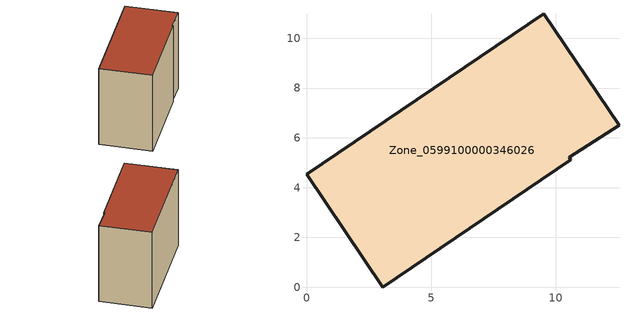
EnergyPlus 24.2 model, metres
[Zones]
Zone_0599100000346026
 floor ground (C_G): 10.62,5.12 3.07,0 0,4.54 9.53,10.98 12.55,6.5 10.55,5.22 z0
 wall outside (C_F): 0,4.54 3.07,0 10.62,5.12 10.55,5.22 12.55,6.5 9.53,10.98 0,4.54 z0:8.98
 roof outside (C_R): 3.07,0 10.62,5.12 10.55,5.22 12.55,6.5 9.53,10.98 0,4.54 z8.98
[BUILDING]
Pand.0599100000346026: North Axis=0; Terrain=City; Loads Convergence Tolerance Value=0.04; Temperature Convergence Tolerance Value=0.4; Solar Distribution=FullExterior; Maximum Number of Warmup Days=25; Minimum Number of Warmup Days=1
[Site:Location]
Rotterdam.The.Hague.AP_ZH_NLD Design_Conditions: Latitude=51.96; Longitude=4.45; Time Zone=1; Elevation=-4.5
[SITE:GROUNDTEMPERATURE:BUILDINGSURFACE]
18, 18, 18, 18, 18, 18, 18, 18, 18, 18, 18, 18
[MATERIAL] Thermal Absorptance=0.9; Solar Absorptance=0.7; Visible Absorptance=0.7
Name | Roughness | Thickness | Conductivity | Density | Specific Heat
G.TC.1992-2005 | MediumSmooth | 0.15 | 0.06 | 540 | 1210
F.TC.1992-2005 | Rough | 0.3 | 0.12 | 1920 | 840
R.TC.1992-2005 | MediumRough | 0.2 | 0.08 | 1500 | 1000
[CONSTRUCTION]
C_G: G.TC.1992-2005
C_F: F.TC.1992-2005
C_R: R.TC.1992-2005
[ZONE]
Zone_0599100000346026: Type=1; Multiplier=1; Ceiling Height=Autocalculate; Volume=Autocalculate; Floor Area=autocalculate; Part of Total Floor Area=Yes
[ZONEINFILTRATION:DESIGNFLOWRATE]
Infil_Zone_0599100000346026: Zone or ZoneList or Space or SpaceList=Zone_0599100000346026; Schedule=AlwaysOn; Design Flow Rate Calculation Method=Flow/Area; Flow Rate per Floor Area=0.0015; Constant Term Coefficient=1; Temperature Term Coefficient=0; Velocity Term Coefficient=0; Velocity Squared Term Coefficient=0
[HVACTEMPLATE:ZONE:IDEALLOADSAIRSYSTEM]
Zone_0599100000346026: Maximum Heating Supply Air Temperature=50; Minimum Cooling Supply Air Temperature=13; Maximum Heating Supply Air Humidity Ratio=0.0156; Minimum Cooling Supply Air Humidity Ratio=0.0077; Heating Limit=NoLimit; Cooling Limit=NoLimit; Dehumidification Control Type=ConstantSensibleHeatRatio; Cooling Sensible Heat Ratio=0.7; Dehumidification Setpoint=60; Humidification Control Type=None; Humidification Setpoint=30; Outdoor Air Method=None; Outdoor Air Flow Rate per Person=0.00944; Outdoor Air Flow Rate per Zone Floor Area=0; Outdoor Air Flow Rate per Zone=0; Demand Controlled Ventilation Type=None; Outdoor Air Economizer Type=NoEconomizer; Heat Recovery Type=None; Sensible Heat Recovery Effectiveness=0.7; Latent Heat Recovery Effectiveness=0.65
[ZONECONTROL:THERMOSTAT]
ThermostatControl_Zone_0599100000346026: Zone or ZoneList=Zone_0599100000346026; Control Type Schedule=DualSetpointControlType; Control 1=Thermostat_Zone_0599100000346026; Temperature Difference Between Cutout And Setpoint=0
[THERMOSTATSETPOINT:DUALSETPOINT]
Thermostat_Zone_0599100000346026: Heating Setpoint Temperature Schedule=HeatingSetpoint_Zone_0599100000346026; Cooling Setpoint Temperature Schedule=CoolingSetpoint_Zone_0599100000346026
[SCHEDULE:COMPACT]
HeatingSetpoint_Zone_0599100000346026: Through: 12/31, For: AllDays, Until: 24:00, 21
CoolingSetpoint_Zone_0599100000346026: Through: 12/31, For: AllDays, Until: 24:00, 24
DualSetpointControlType: Through: 12/31, For: AllDays, Until: 24:00, 4
AlwaysOn: Through: 12/31, For: AllDays, Until: 24:00, 1
